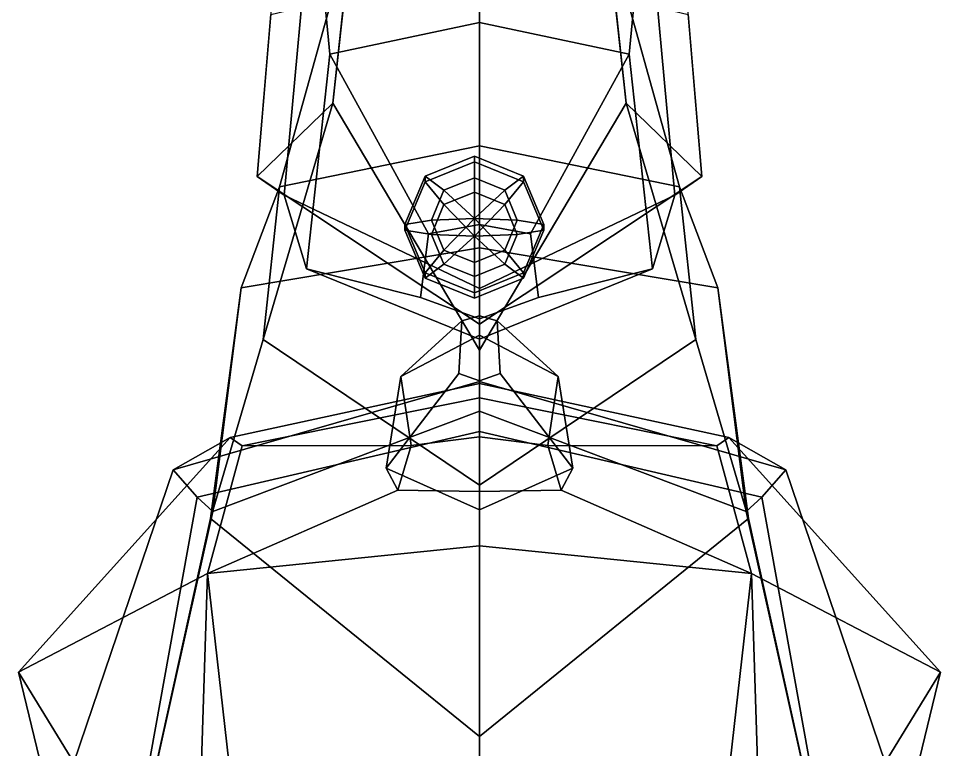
# Model space of a CAD drawing. Extents: x -89 to 89, y -151 to 298.
# Drawn here: x -74.2 to 74.2, y 77.1 to 194.7 of the extents above; entities that cross this region are included whole.
import ezdxf

# ---------------------------------------------------------------- set-up
doc = ezdxf.new("R2010")
doc.units = 0

msp = doc.modelspace()

# ---------------------------------------------------------------- linework, layer by layer
for points in [[(-30.833929, 228.026855, 260.072266), (-35.789284, 169.299744, 252.926895), (-31.450859, 166.298355, 276.490845), (-26.747549, 217.10788, 282.79715)], [(30.833929, 228.026855, 260.072266), (26.747549, 217.10788, 282.79715), (31.450859, 166.298355, 276.490845), (35.789284, 169.299744, 252.926895)], [(0, 223.738159, 283.620087), (-26.747549, 217.10788, 282.79715), (-24.080034, 188.987213, 308.545013), (0, 194.077515, 309.32193)], [(0, 223.738159, 283.620087), (0, 194.077515, 309.32193), (24.080034, 188.987213, 308.545013), (26.747549, 217.10788, 282.79715)], [(-27.854828, 154.442703, 308.378754), (-24.080034, 188.987213, 308.545013), (-26.747549, 217.10788, 282.79715), (-31.450859, 166.298355, 276.490845)], [(27.854828, 154.442703, 308.378754), (31.450859, 166.298355, 276.490845), (26.747549, 217.10788, 282.79715), (24.080034, 188.987213, 308.545013)], [(-32.170811, 167.656128, 189.324539), (-20.543692, 209.425217, 238.044083), (0, 210.731979, 230.392181), (0, 174.229324, 187.293106)], [(32.170811, 167.656128, 189.324539), (0, 174.229324, 187.293106), (0, 210.731979, 230.392181), (20.543692, 209.425217, 238.044083)], [(-32.170811, 167.656128, 189.324539), (-34.809177, 143.089203, 196.916931), (-23.602554, 181.096985, 234.66629), (-20.543692, 209.425217, 238.044083)], [(32.170811, 167.656128, 189.324539), (20.543692, 209.425217, 238.044083), (23.602554, 181.096985, 234.66629), (34.809177, 143.089203, 196.916931)], [(-33.5881, 195.386566, 256.100891), (-21.751177, 198.242661, 236.710709), (-23.602554, 181.096985, 234.66629), (-35.789284, 169.299744, 252.926895)], [(33.5881, 195.386566, 256.100891), (35.789284, 169.299744, 252.926895), (23.602554, 181.096985, 234.66629), (21.751177, 198.242661, 236.710709)], [(-8.187212, 160.06366, 348.692902), (0, 161.578583, 349.026154), (0, 194.077515, 309.32193), (-24.080034, 188.987213, 308.545013)], [(8.187212, 160.06366, 348.692902), (24.080034, 188.987213, 308.545013), (0, 194.077515, 309.32193), (0, 161.578583, 349.026154)], [(-9.47064, 149.830902, 347.568054), (-8.187212, 160.06366, 348.692902), (-24.080034, 188.987213, 308.545013), (-27.854828, 154.442703, 308.378754)], [(9.47064, 149.830902, 347.568054), (27.854828, 154.442703, 308.378754), (24.080034, 188.987213, 308.545013), (8.187212, 160.06366, 348.692902)], [(0, 145.530579, 254.312271), (-35.789284, 169.299744, 252.926895), (-23.602554, 181.096985, 234.66629), (0, 141.353485, 238.031311)], [(-34.809177, 143.089203, 196.916931), (0, 119.625877, 209.287781), (0, 141.353485, 238.031311), (-23.602554, 181.096985, 234.66629)], [(0, 145.530579, 254.312271), (0, 141.353485, 238.031311), (23.602554, 181.096985, 234.66629), (35.789284, 169.299744, 252.926895)], [(34.809177, 143.089203, 196.916931), (23.602554, 181.096985, 234.66629), (0, 141.353485, 238.031311), (0, 119.625877, 209.287781)], [(0, 157.808701, 161.650742), (-38.360844, 151.407471, 163.629013), (-32.170811, 167.656128, 189.324539), (0, 174.229324, 187.293106)], [(0, 157.808701, 161.650742), (0, 174.229324, 187.293106), (32.170811, 167.656128, 189.324539), (38.360844, 151.407471, 163.629013)], [(-8.739938, 168.463089, 357.638519), (-0.828771, 171.680588, 358.037872), (-0.828771, 172.557114, 350.821625), (-8.739938, 169.339615, 350.422302)], [(-5.718126, 167.081635, 344.215973), (-8.739938, 169.339615, 350.422302), (-0.828771, 172.557114, 350.821625), (-0.828771, 169.070175, 344.462769)], [(7.082395, 168.463089, 357.638519), (7.082395, 169.339615, 350.422302), (-0.828771, 172.557114, 350.821625), (-0.828771, 171.680588, 358.037872)], [(4.060582, 167.081635, 344.215973), (-0.828771, 169.070175, 344.462769), (-0.828771, 172.557114, 350.821625), (7.082395, 169.339615, 350.422302)], [(-5.718126, 164.78685, 363.108368), (-0.828771, 166.775421, 363.355194), (-0.828771, 171.680588, 358.037872), (-8.739938, 168.463089, 357.638519)], [(4.060582, 164.78685, 363.108368), (7.082395, 168.463089, 357.638519), (-0.828771, 171.680588, 358.037872), (-0.828771, 166.775421, 363.355194)], [(-35.789284, 169.299744, 252.926895), (0, 145.530579, 254.312271), (0, 151.307541, 274.630219), (-31.450859, 166.298355, 276.490845)], [(-12.016842, 160.695129, 356.674377), (-8.739938, 168.463089, 357.638519), (-8.739938, 169.339615, 350.422302), (-12.016842, 161.571671, 349.45816)], [(-12.016842, 161.571671, 349.45816), (-8.739938, 169.339615, 350.422302), (-5.718126, 167.081635, 344.215973), (-7.743381, 162.280792, 343.620056)], [(35.789284, 169.299744, 252.926895), (31.450859, 166.298355, 276.490845), (0, 151.307541, 274.630219), (0, 145.530579, 254.312271)], [(10.3593, 161.571671, 349.45816), (6.085836, 162.280792, 343.620056), (4.060582, 167.081635, 344.215973), (7.082395, 169.339615, 350.422302)], [(10.3593, 160.695129, 356.674377), (10.3593, 161.571671, 349.45816), (7.082395, 169.339615, 350.422302), (7.082395, 168.463089, 357.638519)], [(-7.743381, 159.986008, 362.512482), (-5.718126, 164.78685, 363.108368), (-8.739938, 168.463089, 357.638519), (-12.016842, 160.695129, 356.674377)], [(-0.828771, 162.551651, 341.390076), (-5.718126, 167.081635, 344.215973), (-0.828771, 169.070175, 344.462769)], [(-0.828771, 162.551651, 341.390076), (-0.828771, 169.070175, 344.462769), (4.060582, 167.081635, 344.215973)], [(6.085836, 159.986008, 362.512482), (10.3593, 160.695129, 356.674377), (7.082395, 168.463089, 357.638519), (4.060582, 164.78685, 363.108368)], [(-43.262306, 114.291443, 167.42041), (-34.809177, 143.089203, 196.916931), (-32.170811, 167.656128, 189.324539), (-38.360844, 151.407471, 163.629013)], [(0, 151.307541, 274.630219), (0, 143.161789, 307.341522), (-27.854828, 154.442703, 308.378754), (-31.450859, 166.298355, 276.490845)], [(-7.743381, 162.280792, 343.620056), (-5.718126, 167.081635, 344.215973), (-0.828771, 162.551651, 341.390076)], [(-0.828771, 159.715149, 364.742462), (-0.828771, 166.775421, 363.355194), (-5.718126, 164.78685, 363.108368)], [(6.085836, 162.280792, 343.620056), (-0.828771, 162.551651, 341.390076), (4.060582, 167.081635, 344.215973)], [(-0.828771, 159.715149, 364.742462), (4.060582, 164.78685, 363.108368), (-0.828771, 166.775421, 363.355194)], [(0, 151.307541, 274.630219), (31.450859, 166.298355, 276.490845), (27.854828, 154.442703, 308.378754), (0, 143.161789, 307.341522)], [(38.360844, 151.407471, 163.629013), (32.170811, 167.656128, 189.324539), (34.809177, 143.089203, 196.916931), (43.262306, 114.291443, 167.42041)], [(-0.828771, 159.715149, 364.742462), (-5.718126, 164.78685, 363.108368), (-7.743381, 159.986008, 362.512482)], [(-0.828771, 159.715149, 364.742462), (6.085836, 159.986008, 362.512482), (4.060582, 164.78685, 363.108368)], [(-8.739938, 153.803802, 348.494049), (-12.016842, 161.571671, 349.45816), (-7.743381, 162.280792, 343.620056), (-5.718126, 157.480011, 343.0242)], [(-5.718126, 157.480011, 343.0242), (-7.743381, 162.280792, 343.620056), (-0.828771, 162.551651, 341.390076)], [(-0.828771, 155.491409, 342.777405), (-5.718126, 157.480011, 343.0242), (-0.828771, 162.551651, 341.390076)], [(-0.828771, 155.491409, 342.777405), (-0.828771, 162.551651, 341.390076), (4.060582, 157.480011, 343.0242)], [(4.060582, 157.480011, 343.0242), (-0.828771, 162.551651, 341.390076), (6.085836, 162.280792, 343.620056)], [(7.082395, 153.803802, 348.494049), (4.060582, 157.480011, 343.0242), (6.085836, 162.280792, 343.620056), (10.3593, 161.571671, 349.45816)], [(-8.739938, 152.927292, 355.710297), (-12.016842, 160.695129, 356.674377), (-12.016842, 161.571671, 349.45816), (-8.739938, 153.803802, 348.494049)], [(-8.739938, 152.927292, 355.710297), (-5.718126, 155.185226, 361.916595), (-7.743381, 159.986008, 362.512482), (-12.016842, 160.695129, 356.674377)], [(0, 146.416183, 347.507202), (0, 161.578583, 349.026154), (-8.187212, 160.06366, 348.692902), (-9.47064, 149.830902, 347.568054)], [(0, 146.416183, 347.507202), (9.47064, 149.830902, 347.568054), (8.187212, 160.06366, 348.692902), (0, 161.578583, 349.026154)], [(7.082395, 152.927292, 355.710297), (10.3593, 160.695129, 356.674377), (6.085836, 159.986008, 362.512482), (4.060582, 155.185226, 361.916595)], [(7.082395, 152.927292, 355.710297), (7.082395, 153.803802, 348.494049), (10.3593, 161.571671, 349.45816), (10.3593, 160.695129, 356.674377)], [(-5.718126, 155.185226, 361.916595), (-0.828771, 159.715149, 364.742462), (-7.743381, 159.986008, 362.512482)], [(-0.828771, 153.196655, 361.669769), (-0.828771, 159.715149, 364.742462), (-5.718126, 155.185226, 361.916595)], [(4.060582, 155.185226, 361.916595), (6.085836, 159.986008, 362.512482), (-0.828771, 159.715149, 364.742462)], [(-0.828771, 153.196655, 361.669769), (4.060582, 155.185226, 361.916595), (-0.828771, 159.715149, 364.742462)], [(-42.906624, 115.418251, 125.984535), (-38.360844, 151.407471, 163.629013), (0, 157.808701, 161.650742), (0, 131.571411, 127.633255)], [(-0.828771, 150.586243, 348.094696), (-8.739938, 153.803802, 348.494049), (-5.718126, 157.480011, 343.0242), (-0.828771, 155.491409, 342.777405)], [(-0.828771, 150.586243, 348.094696), (-0.828771, 155.491409, 342.777405), (4.060582, 157.480011, 343.0242), (7.082395, 153.803802, 348.494049)], [(42.906624, 115.418251, 125.984535), (0, 131.571411, 127.633255), (0, 157.808701, 161.650742), (38.360844, 151.407471, 163.629013)], [(0, 146.416183, 347.507202), (-9.47064, 149.830902, 347.568054), (-27.854828, 154.442703, 308.378754), (0, 143.161789, 307.341522)], [(-0.828771, 149.709717, 355.310913), (-0.828771, 153.196655, 361.669769), (-5.718126, 155.185226, 361.916595), (-8.739938, 152.927292, 355.710297)], [(-0.828771, 149.709717, 355.310913), (7.082395, 152.927292, 355.710297), (4.060582, 155.185226, 361.916595), (-0.828771, 153.196655, 361.669769)], [(0, 146.416183, 347.507202), (0, 143.161789, 307.341522), (27.854828, 154.442703, 308.378754), (9.47064, 149.830902, 347.568054)], [(-0.828771, 149.709717, 355.310913), (-8.739938, 152.927292, 355.710297), (-8.739938, 153.803802, 348.494049), (-0.828771, 150.586243, 348.094696)], [(-0.828771, 149.709717, 355.310913), (-0.828771, 150.586243, 348.094696), (7.082395, 153.803802, 348.494049), (7.082395, 152.927292, 355.710297)], [(-56.196556, 55.719395, 145.009964), (-43.262306, 114.291443, 167.42041), (-38.360844, 151.407471, 163.629013), (-42.906624, 115.418251, 125.984535)], [(56.196556, 55.719395, 145.009964), (42.906624, 115.418251, 125.984535), (38.360844, 151.407471, 163.629013), (43.262306, 114.291443, 167.42041)], [(-3.333484, 137.594757, -82.355362), (-15.005724, 122.368431, -71.995407), (-12.636941, 137.144897, -60.367741), (-2.859728, 146.099548, -80.024933)], [(-2.859728, 146.099548, -80.024933), (-12.636941, 137.144897, -60.367741), (0, 143.77153, -58.598186), (0, 146.900848, -79.820045)], [(0, 136.43486, -82.687889), (-3.333484, 137.594757, -82.355362), (-2.859728, 146.099548, -80.024933), (0, 146.900848, -79.820045)], [(0, 136.43486, -82.687889), (0, 146.900848, -79.820045), (2.859728, 146.099548, -80.024933), (3.333484, 137.594757, -82.355362)], [(2.859728, 146.099548, -80.024933), (0, 146.900848, -79.820045), (0, 143.77153, -58.598186), (12.636941, 137.144897, -60.367741)], [(3.333484, 137.594757, -82.355362), (2.859728, 146.099548, -80.024933), (12.636941, 137.144897, -60.367741), (15.005724, 122.368431, -71.995407)], [(-43.262306, 114.291443, 167.42041), (0, 79.202515, 185.943878), (0, 119.625877, 209.287781), (-34.809177, 143.089203, 196.916931)], [(-12.636941, 137.144897, -60.367741), (-10.985806, 126.014229, -51.33424), (0, 127.432518, -53.457062), (0, 143.77153, -58.598186)], [(12.636941, 137.144897, -60.367741), (0, 143.77153, -58.598186), (0, 127.432518, -53.457062), (10.985806, 126.014229, -51.33424)], [(43.262306, 114.291443, 167.42041), (34.809177, 143.089203, 196.916931), (0, 119.625877, 209.287781), (0, 79.202515, 185.943878)], [(0, 136.43486, -82.687889), (0, 115.703377, -75.100487), (-15.005724, 122.368431, -71.995407), (-3.333484, 137.594757, -82.355362)], [(-15.005724, 122.368431, -71.995407), (-13.122153, 118.873161, -58.809296), (-10.985806, 126.014229, -51.33424), (-12.636941, 137.144897, -60.367741)], [(0, 136.43486, -82.687889), (3.333484, 137.594757, -82.355362), (15.005724, 122.368431, -71.995407), (0, 115.703377, -75.100487)], [(15.005724, 122.368431, -71.995407), (12.636941, 137.144897, -60.367741), (10.985806, 126.014229, -51.33424), (13.122153, 118.873161, -58.809296)], [(-49.295223, 122.11908, 22.690958), (-45.408913, 117.72094, 94.560432), (0, 128.258881, 94.318336), (0, 136.315933, 26.536282)], [(0, 136.315933, 26.536282), (0, 135.984039, -12.246383), (-40.100159, 127.325584, -14.379678), (-49.295223, 122.11908, 22.690958)], [(0, 135.984039, -12.246383), (0, 133.695221, -48.670109), (-38.173256, 125.98642, -39.794308), (-40.100159, 127.325584, -14.379678)], [(49.295223, 122.11908, 22.690958), (0, 136.315933, 26.536282), (0, 128.258881, 94.318336), (45.408913, 117.72094, 94.560432)], [(0, 136.315933, 26.536282), (49.295223, 122.11908, 22.690958), (40.100159, 127.325584, -14.379678), (0, 135.984039, -12.246383)], [(0, 135.984039, -12.246383), (40.100159, 127.325584, -14.379678), (38.173256, 125.98642, -39.794308), (0, 133.695221, -48.670109)], [(-10.985806, 126.014229, -51.33424), (-38.173256, 125.98642, -39.794308), (0, 133.695221, -48.670109), (0, 127.432518, -53.457062)], [(10.985806, 126.014229, -51.33424), (0, 127.432518, -53.457062), (0, 133.695221, -48.670109), (38.173256, 125.98642, -39.794308)], [(0, 128.258881, 94.318336), (-45.408913, 117.72094, 94.560432), (-42.906624, 115.418251, 125.984535), (0, 131.571411, 127.633255)], [(0, 128.258881, 94.318336), (0, 131.571411, 127.633255), (42.906624, 115.418251, 125.984535), (45.408913, 117.72094, 94.560432)], [(-74.194695, 89.570076, -23.743523), (-40.100159, 127.325584, -14.379678), (-38.173256, 125.98642, -39.794308), (-43.795223, 105.466805, -50.008175)], [(-49.295223, 122.11908, 22.690958), (-40.100159, 127.325584, -14.379678), (-74.194695, 89.570076, -23.743523), (-65.266708, 75.03653, 24.274269)], [(74.194695, 89.570076, -23.743523), (43.795223, 105.466805, -50.008175), (38.173256, 125.98642, -39.794308), (40.100159, 127.325584, -14.379678)], [(49.295223, 122.11908, 22.690958), (65.266708, 75.03653, 24.274269), (74.194695, 89.570076, -23.743523), (40.100159, 127.325584, -14.379678)], [(-13.122153, 118.873161, -58.809296), (-43.795223, 105.466805, -50.008175), (-38.173256, 125.98642, -39.794308), (-10.985806, 126.014229, -51.33424)], [(13.122153, 118.873161, -58.809296), (10.985806, 126.014229, -51.33424), (38.173256, 125.98642, -39.794308), (43.795223, 105.466805, -50.008175)], [(-65.266708, 75.03653, 24.274269), (-56.653183, 55.676239, 95.513779), (-45.408913, 117.72094, 94.560432), (-49.295223, 122.11908, 22.690958)], [(0, 115.703377, -75.100487), (0, 118.644753, -62.655861), (-13.122153, 118.873161, -58.809296), (-15.005724, 122.368431, -71.995407)], [(0, 115.703377, -75.100487), (15.005724, 122.368431, -71.995407), (13.122153, 118.873161, -58.809296), (0, 118.644753, -62.655861)], [(65.266708, 75.03653, 24.274269), (49.295223, 122.11908, 22.690958), (45.408913, 117.72094, 94.560432), (56.653183, 55.676239, 95.513779)], [(-13.122153, 118.873161, -58.809296), (0, 118.644753, -62.655861), (0, 109.90554, -66.753639), (-43.795223, 105.466805, -50.008175)], [(13.122153, 118.873161, -58.809296), (43.795223, 105.466805, -50.008175), (0, 109.90554, -66.753639), (0, 118.644753, -62.655861)], [(-56.653183, 55.676239, 95.513779), (-56.196556, 55.719395, 145.009964), (-42.906624, 115.418251, 125.984535), (-45.408913, 117.72094, 94.560432)], [(56.653183, 55.676239, 95.513779), (45.408913, 117.72094, 94.560432), (42.906624, 115.418251, 125.984535), (56.196556, 55.719395, 145.009964)], [(-56.196556, 55.719395, 145.009964), (0, 52.294697, 186.231537), (0, 79.202515, 185.943878), (-43.262306, 114.291443, 167.42041)], [(56.196556, 55.719395, 145.009964), (43.262306, 114.291443, 167.42041), (0, 79.202515, 185.943878), (0, 52.294697, 186.231537)], [(0, 53.949993, -57.654053), (-38.173256, 56.235767, -46.071136), (-43.795223, 105.466805, -50.008175), (0, 109.90554, -66.753639)], [(0, 53.949993, -57.654053), (0, 109.90554, -66.753639), (43.795223, 105.466805, -50.008175), (38.173256, 56.235767, -46.071136)], [(-43.795223, 105.466805, -50.008175), (-46.948997, 6.167488, -58.443775), (-53.469509, 4.133306, -54.061344), (-74.194695, 89.570076, -23.743523)], [(-43.795223, 105.466805, -50.008175), (-38.173256, 56.235767, -46.071136), (-39.994251, 4.470173, -54.787102), (-46.948997, 6.167488, -58.443775)], [(43.795223, 105.466805, -50.008175), (46.948997, 6.167488, -58.443775), (39.994251, 4.470173, -54.787102), (38.173256, 56.235767, -46.071136)], [(43.795223, 105.466805, -50.008175), (74.194695, 89.570076, -23.743523), (53.469509, 4.133306, -54.061344), (46.948997, 6.167488, -58.443775)], [(-65.266708, 75.03653, 24.274269), (-74.194695, 89.570076, -23.743523), (-53.469509, 4.133306, -54.061344), (-65.266708, -5.72667, 3.274007)], [(65.266708, 75.03653, 24.274269), (65.266708, -5.72667, 3.274007), (53.469509, 4.133306, -54.061344), (74.194695, 89.570076, -23.743523)]]:
    msp.add_3dface(points)

doc.saveas('drawing.dxf')
